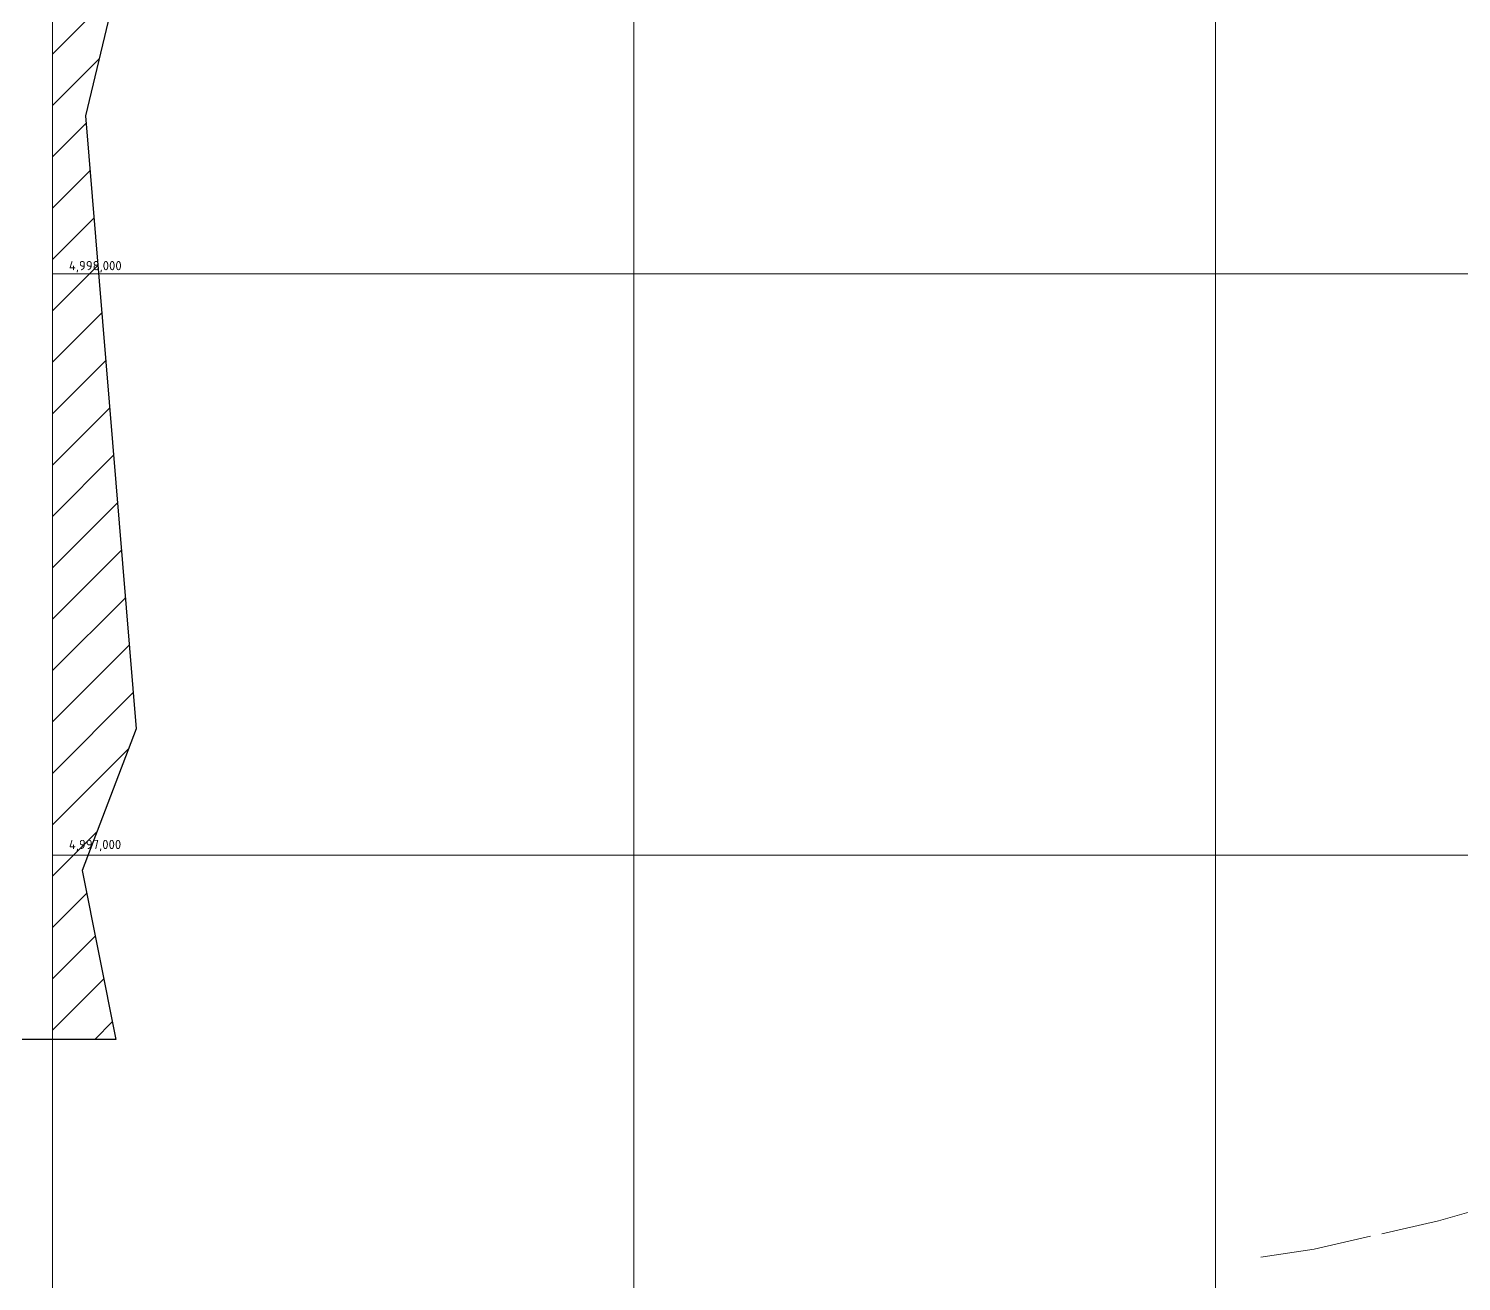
# Model space of a CAD drawing. Header units: millimetres. Extents: x 519 to 9564855, y -810 to 5021775.
# Drawn here: x 9518959 to 9521423, y 4996267 to 4998422 of the extents above; entities that cross this region are included whole.
import ezdxf

# ---------------------------------------------------------------- set-up
doc = ezdxf.new("R2010")
doc.units = ezdxf.units.MM
doc.header["$LTSCALE"] = 2
doc.header["$MEASUREMENT"] = 0
doc.linetypes.add('92051501$0$GROUND1', pattern=[60, 50, -10])
doc.linetypes.add('92051501$0$GROUND2', pattern=[35, 25, -10])
for name, color, linetype in [('GFP_Comm_Hatch', 7, 'Continuous'), ('GRID_PULKOVO', 7, 'Continuous'), ('ROAD_FIELD', 255, '92051501$0$GROUND2')]:
    doc.layers.add(name, color=color, linetype=linetype)
doc.styles.add('Elect', font='isocpeur.ttf')

msp = doc.modelspace()

# ---------------------------------------------------------------- hatches: boundary and pattern name
at = {"layer": 'GFP_Comm_Hatch', "linetype": 'ByBlock', "lineweight": 25, "transparency": 33554613}
h = msp.add_hatch(dxfattribs=at)
h.set_pattern_fill('ANSI31', color=4, scale=500)
h.paths.add_polyline_path([(9519124.78, 5000276.9), (9519106.22, 5000871.61), (9519008.94, 5001336.7), (9519000, 5001376.66633), (9519000, 5000000), (9519096.55155, 5000000)])
h.paths.add_polyline_path([(9519088.41532, 4999920.18959), (9519096.55155, 5000000), (9519000, 5000000), (9519000, 4999000), (9519124.28084, 4999000), (9519104.65054, 4999195.31349)])
h.paths.add_polyline_path([(9519124.28084, 4999000), (9519000, 4999000), (9519000, 4998000), (9519079.43724, 4998000), (9519057.02794, 4998271.43393), (9519155.71732, 4998687.2199)])
h.paths.add_polyline_path([(9519079.43724, 4998000), (9519000, 4998000), (9519000, 4997000), (9519061.33431, 4997000), (9519144.07431, 4997217.07988)])
h.paths.add_polyline_path([(9519051.22268, 4996973.47073), (9519061.33431, 4997000), (9519000, 4997000), (9519000, 4996682.87212), (9519109.27526, 4996682.87212)])
h.paths.add_polyline_path([(9519006.74654, 4999999.36902), (9519114.69654, 4999999.36902), (9519114.69654, 5000027.94402), (9519006.74654, 5000027.94402)], flags=9)
h.paths.add_polyline_path([(9519005.80261, 5000999.48405), (9519110.57761, 5000999.48405), (9519110.57761, 5001028.05905), (9519005.80261, 5001028.05905)], flags=24)
h.paths.add_polyline_path([(9519023.5551, 4998994.92171), (9519123.5676, 4998994.92171), (9519123.5676, 4999023.49671), (9519023.5551, 4999023.49671)], flags=9)
h.paths.add_polyline_path([(9519023.5551, 4997998.10717), (9519123.5676, 4997998.10717), (9519123.5676, 4998026.68217), (9519023.5551, 4998026.68217)], flags=9)
h.paths.add_polyline_path([(9519023.5551, 4997002.35255), (9519123.5676, 4997002.35255), (9519123.5676, 4997030.92755), (9519023.5551, 4997030.92755)], flags=24)

# ---------------------------------------------------------------- linework, layer by layer
at = {"color": 4, "linetype": 'ByBlock', "lineweight": 25}
for p, q in [((9519155.71732, 4998687.2199), (9519057.02794, 4998271.43393)), ((9519057.02794, 4998271.43393), (9519144.07431, 4997217.07988)), ((9519144.07431, 4997217.07988), (9519051.22268, 4996973.47073)), ((9519051.22268, 4996973.47073), (9519109.27526, 4996682.87212)), ((9519109.27526, 4996682.87212), (9517332.24907, 4996682.87212))]:
    msp.add_line(p, q, dxfattribs=at)
at = {"layer": 'GRID_PULKOVO', "lineweight": 0}
for p, q in [((9519000, 5010000), (9519000, 4992000)), ((9520000, 5010000), (9520000, 4992000)), ((9521000, 5010000), (9521000, 4992000)), ((9519000, 4998000), (9533000, 4998000)), ((9519000, 4997000), (9533000, 4997000))]:
    msp.add_line(p, q, dxfattribs=at)
at = {"layer": 'ROAD_FIELD', "linetype": '92051501$0$GROUND1', "lineweight": 0}
msp.add_lwpolyline([(9521685.17409, 4996603.47565), (9521638.137, 4996526.055), (9521591.52591, 4996430.39426), (9521383.837, 4996370.955), (9521170.037, 4996321.855), (9521077.88383, 4996308.04249)], dxfattribs=at)

# ---------------------------------------------------------------- texts
at = {"layer": 'GRID_PULKOVO', "lineweight": 0, "style": 'Elect'}
for s, p in [('4,998,000', (9519028.3176, 4998006.04467)), ('4,997,000', (9519028.3176, 4997010.29005))]:
    msp.add_text(s, height=15.875, rotation=0.00000003, dxfattribs=at).set_placement(p)

doc.saveas('drawing.dxf')
